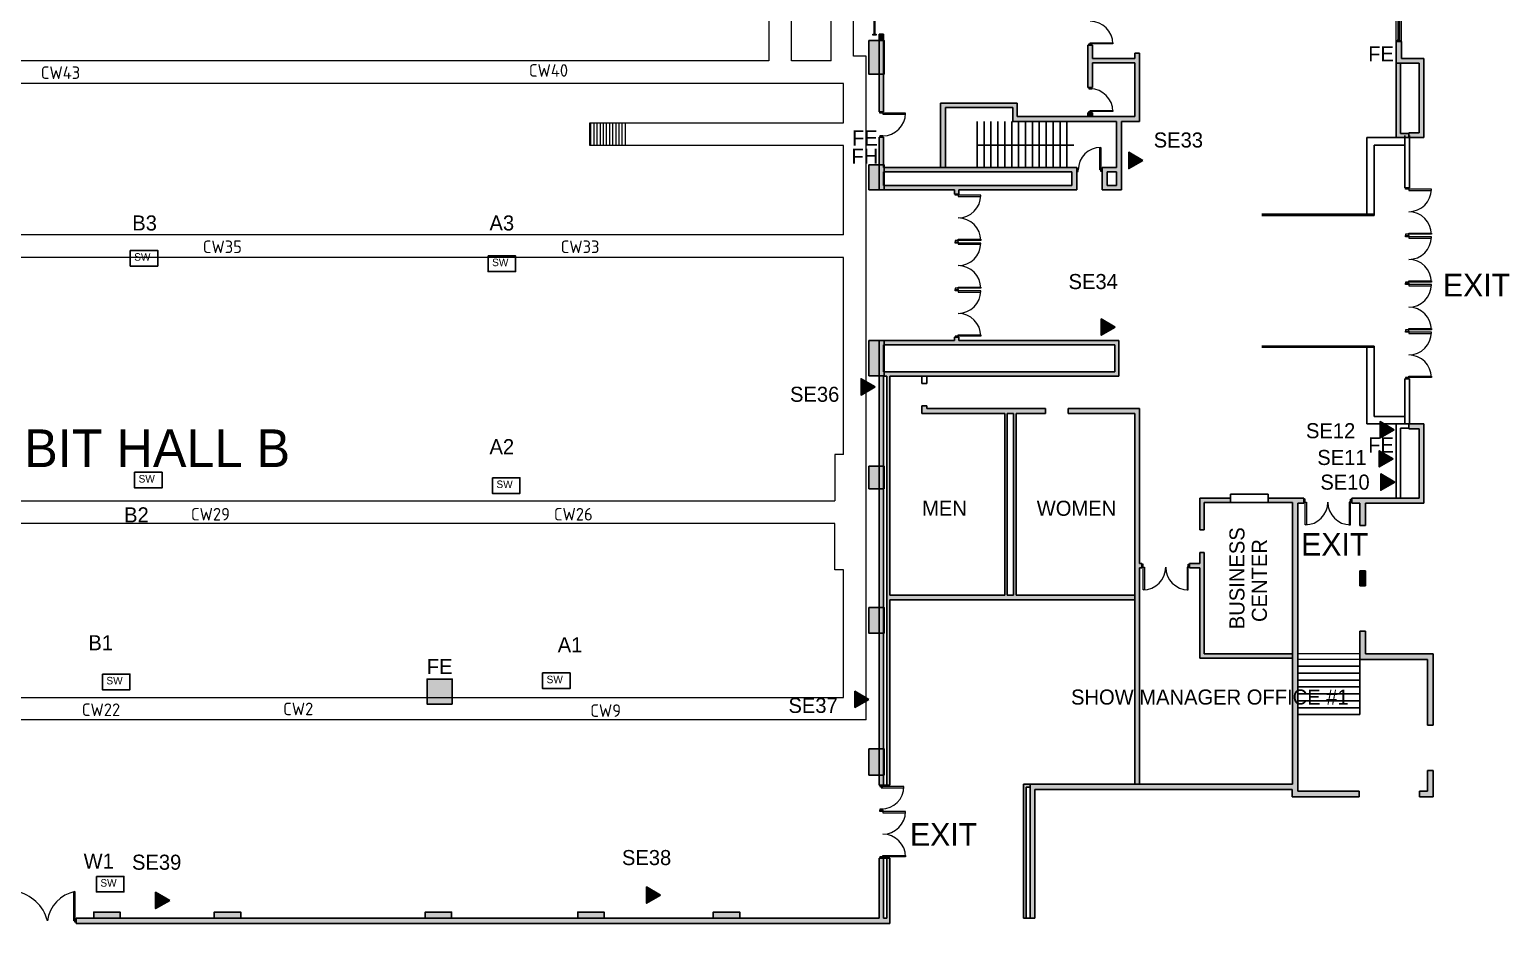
# Model space of a CAD drawing. Header units: inches. Extents: x 812 to 4509, y -5858 to -1947.
# Drawn here: x 2151 to 4509, y -5857 to -4434 of the extents above; entities that cross this region are included whole.
import ezdxf
from ezdxf.enums import TextEntityAlignment as Align

# ---------------------------------------------------------------- set-up
doc = ezdxf.new("R2010")
doc.units = ezdxf.units.IN
doc.header["$LTSCALE"] = 100
doc.header["$MEASUREMENT"] = 0
for name, color, linetype, lineweight in [('bldg_catwalk1', 1, 'CONTINUOUS', 5), ('bldg_doors', 7, 'CONTINUOUS', 18), ('bldg_fire', 1, 'CONTINUOUS', 18), ('bldg_glass', 7, 'CONTINUOUS', 18), ('bldg_text', 94, 'CONTINUOUS', 25), ('bldg_text1', 94, 'CONTINUOUS', 25), ('bldg_wallint', 7, 'CONTINUOUS', 25), ('bldg_wallintsol', 7, 'CONTINUOUS', 25), ('data_location', 110, 'CONTINUOUS', 25), ('Switch_Location', 40, 'CONTINUOUS', 25)]:
    doc.layers.add(name, color=color, linetype=linetype, lineweight=lineweight)
doc.layers.add('bldg_clmn', color=9, linetype='CONTINUOUS')
doc.layers.add('bldg_stairs', color=9, linetype='CONTINUOUS')
doc.styles.add('bldgtx24', font='bldgtx24')
doc.styles.add('bldgtx30', font='bldgtx30')
doc.styles.add('bldgtx36', font='bldgtx36')
doc.styles.add('bldgtx48', font='bldgtx48')
doc.styles.add('iso3098', font='iso3098')
doc.styles.add('showtx24', font='showtx24')

msp = doc.modelspace()

# ---------------------------------------------------------------- hatches: boundary and pattern name
at = {"layer": 'bldg_clmn'}
for points in [[(3488.5, -4451), (3512.5, -4451), (3512.5, -4505), (3488.5, -4505)], [(3488.5, -4649), (3512.5, -4649), (3512.5, -4689), (3488.5, -4689)], [(3488.5, -4929), (3512.5, -4929), (3512.5, -4985), (3488.5, -4985)], [(3488.5, -5129), (3512.5, -5129), (3512.5, -5165), (3488.5, -5165)], [(3488.5, -5354), (3512.5, -5354), (3512.5, -5395), (3488.5, -5395)], [(2824.5, -5508), (2824.5, -5468), (2784.5, -5468), (2784.5, -5508)], [(3488.5, -5579), (3512.5, -5579), (3512.5, -5621), (3488.5, -5621)], [(2253.5, -5849), (2295.5, -5849), (2295.5, -5839), (2253.5, -5839)], [(2445.5, -5849), (2487.5, -5849), (2487.5, -5839), (2445.5, -5839)], [(2781.5, -5849), (2823.5, -5849), (2823.5, -5839), (2781.5, -5839)], [(3024.5, -5849), (3066.5, -5849), (3066.5, -5839), (3024.5, -5839)], [(3240.5, -5849), (3282.5, -5849), (3282.5, -5839), (3240.5, -5839)]]:
    msp.add_hatch(color=256, dxfattribs=at).paths.add_polyline_path(points, flags=0)
at = {"layer": 'bldg_wallintsol'}
for points in [[(3511.7, -4441), (3504.5, -4441), (3504.5, -4451), (3511.7, -4451)], [(4372.6, -4479.7), (4336.6, -4479.7), (4336.6, -4452.8), (4328.5, -4452.8), (4328.5, -4487.2), (4365.1, -4487.2), (4365.1, -4598.2), (4348.6, -4598.2), (4348.6, -4605.7), (4372.6, -4605.7)], [(4348.6, -4599.1), (4335.1, -4599.1), (4335.1, -4487.2), (4328.5, -4487.2), (4328.5, -4605.7), (4348.6, -4605.7)], [(3511.7, -4505), (3504.5, -4505), (3504.5, -4557.7), (3504.5, -4565), (3511.7, -4565)], [(3844.6, -4566.2), (3837.4, -4566.2), (3837.4, -4572.2), (3844.6, -4572.2)], [(3511.7, -4605), (3504.5, -4605), (3504.5, -4649), (3511.7, -4649)], [(3819.8, -4653.7), (3512.5, -4653.7), (3512.5, -4660.4), (3811.8, -4660.4), (3811.8, -4682.4), (3631.7, -4682.4), (3512.5, -4682.4), (3512.5, -4689), (3624.5, -4689), (3624.5, -4695.8), (3631.7, -4695.8), (3631.7, -4689), (3819.8, -4689)], [(3919.5, -5037.4), (3805.7, -5037.4), (3805.7, -5045.4), (3912.2, -5045.4), (3912.2, -5635.6), (3919.5, -5635.6), (3919.5, -5291.2), (3923.2, -5291.2), (3923.2, -5283.9), (3919.5, -5283.9)], [(4279.5, -5187.9), (4372.6, -5187.9), (4372.6, -5061.9), (4348.6, -5061.9), (4348.6, -5069.4), (4365.1, -5069.4), (4365.1, -5179.8), (4279.5, -5179.8), (4257.5, -5179.8), (4257.5, -5187.9), (4270.5, -5187.9), (4270.5, -5223.7), (4279.5, -5223.7)], [(4181.5, -5179.8), (4124.3, -5179.8), (4124.3, -5187), (4163.3, -5187), (4163.3, -5635.6), (3745, -5635.6), (3745, -5640.2), (3745, -5849), (3752.5, -5849), (3752.5, -5643.7), (4162.5, -5643.7), (4162.5, -5655.7), (4269.5, -5655.7), (4269.5, -5646.7), (4171.5, -5646.7), (4171.5, -5635.6), (4171.5, -5187.9), (4181.5, -5187.9)], [(4064.3, -5179.8), (4015.5, -5179.8), (4015.5, -5230.5), (4022.7, -5230.5), (4022.7, -5187), (4064.3, -5187)], [(4022.7, -5283.9), (4022.7, -5266.5), (4015.5, -5266.5), (4015.5, -5283.9), (3999.2, -5283.9), (3999.2, -5291.2), (4015.5, -5291.2), (4015.5, -5435), (4163.3, -5435), (4163.3, -5427.7), (4022.7, -5427.7)], [(4279.5, -5295.7), (4270.5, -5295.7), (4270.5, -5319.7), (4279.5, -5319.7)], [(4387.5, -5427.7), (4279.5, -5427.7), (4279.5, -5391.7), (4270.5, -5391.7), (4270.5, -5427.7), (4270.5, -5436.7), (4279.5, -5436.7), (4378.5, -5436.7), (4378.5, -5541.5), (4387.5, -5541.5)], [(4387.5, -5613.5), (4378.5, -5613.5), (4378.5, -5646.7), (4365.5, -5646.7), (4365.5, -5655.7), (4387.5, -5655.7)], [(3745, -5635.6), (3734.5, -5635.6), (3734.5, -5849), (3739.1, -5849), (3739.1, -5640.2), (3745, -5640.2)], [(3521.7, -5753), (3517.1, -5753), (3517.1, -5849), (3511.7, -5849), (3511.7, -5753), (3504.5, -5753), (3504.5, -5849), (3369, -5849), (2225.5, -5849), (2225.5, -5857.1), (3369, -5857.1), (3521.7, -5857.1)], [(3521.7, -5753), (3517.1, -5753), (3517.1, -5849), (3511.7, -5849), (3511.7, -5753), (3504.5, -5753), (3504.5, -5849), (3369, -5849), (3369, -5857.1), (3521.7, -5857.1)]]:
    msp.add_hatch(color=256, dxfattribs=at).paths.add_polyline_path(points, flags=0)
h = msp.add_hatch(color=256, dxfattribs=at)
h.paths.add_polyline_path([(3891, -4580.2), (3919.5, -4580.2), (3919.5, -4479.7), (3919.5, -4471.2), (3912.2, -4471.2), (3912.2, -4479.7), (3844.6, -4479.7), (3844.6, -4458.6), (3837.4, -4458.6), (3837.4, -4526.2), (3844.6, -4526.2), (3844.6, -4487), (3912.2, -4487), (3912.2, -4572.2), (3724.6, -4572.2), (3724.6, -4551.1), (3602.6, -4551.1), (3602.6, -4653.7), (3610.6, -4653.7), (3610.6, -4557.7), (3717.4, -4557.7), (3717.4, -4580.2), (3883, -4580.2), (3883, -4653.7), (3859.8, -4653.7), (3859.8, -4661), (3859.8, -4689), (3891, -4689)], flags=0)
h.paths.add_polyline_path([(3883, -4660.4), (3883, -4682.4), (3867.8, -4682.4), (3867.8, -4660.4)], flags=0)
h = msp.add_hatch(color=256, dxfattribs=at)
h.paths.add_polyline_path([(3886.3, -4929), (3631.7, -4929), (3631.7, -4923.8), (3624.5, -4923.8), (3624.5, -4929), (3504.5, -4929), (3504.5, -4985.6), (3504.5, -5637), (3511.7, -5637), (3511.7, -4985.6), (3517.1, -4985.6), (3517.1, -5341.7), (3517.1, -5637), (3521.7, -5637), (3521.7, -5341.7), (3912.2, -5341.7), (3912.2, -5334.5), (3722.8, -5334.5), (3722.8, -5045.4), (3769.7, -5045.4), (3769.7, -5037.4), (3580.6, -5037.4), (3580.6, -5033.2), (3572.6, -5033.2), (3572.6, -5045.4), (3704.8, -5045.4), (3704.8, -5334.5), (3521.7, -5334.5), (3521.7, -4985.6), (3886.3, -4985.6)], flags=0)
h.paths.add_polyline_path([(3631.7, -4935.6), (3880.4, -4935.6), (3880.4, -4979), (3521.7, -4979), (3511.7, -4979), (3511.7, -4935.6)], flags=0)
h.paths.add_polyline_path([(3708.8, -5045.4), (3718.8, -5045.4), (3718.8, -5334.5), (3708.8, -5334.5)], flags=0)
at = {"layer": 'data_location'}
for points in [[(3924.6, -4642.2), (3902.2, -4629.2), (3902.2, -4655.1)], [(3880.8, -4907.6), (3858.4, -4894.7), (3858.4, -4920.6)], [(3498.4, -5003), (3476, -4990), (3476, -5015.9)], [(4325, -5071.2), (4302.6, -5058.2), (4302.6, -5084.1)], [(4323.7, -5117.3), (4301.3, -5104.4), (4301.3, -5130.3)], [(4326.2, -5154.4), (4303.8, -5141.5), (4303.8, -5167.4)], [(3466.1, -5487.4), (3466.1, -5513.3), (3488.5, -5500.4)], [(3156.5, -5812), (3134.1, -5799.1), (3134.1, -5825)], [(2374.4, -5820.5), (2352, -5807.6), (2352, -5833.5)]]:
    msp.add_hatch(color=256, dxfattribs=at).paths.add_polyline_path(points, flags=0)

# ---------------------------------------------------------------- linework, layer by layer
at = {"layer": 'bldg_catwalk1', "linetype": 'CONTINUOUS', "lineweight": 5}
for p, q in [((3428, -4483.7), (3428, -4227)), ((3464, -4476.2), (3464, -4233.7)), ((3329, -4382), (3329, -4483.7)), ((3365, -4483.7), (3365, -4382)), ((3484, -4476.2), (3464, -4476.2)), ((3484, -5533.2), (3484, -4476.2)), ((3329, -4483.7), (1044.8, -4483.7)), ((3428, -4483.7), (3365, -4483.7)), ((3448, -4519.7), (1044.8, -4519.7)), ((3448, -4582.2), (3448, -4519.7)), ((3044, -4618.2), (3044, -4582.2)), ((3044, -4582.2), (3100.5, -4582.2)), ((3045.5, -4618.2), (3045.5, -4582.2)), ((3050.5, -4618.2), (3050.5, -4582.2)), ((3055.5, -4618.2), (3055.5, -4582.2)), ((3060.5, -4618.2), (3060.5, -4582.2)), ((3065.5, -4618.2), (3065.5, -4582.2)), ((3070.5, -4618.2), (3070.5, -4582.2)), ((3075.5, -4618.2), (3075.5, -4582.2)), ((3080.5, -4618.2), (3080.5, -4582.2)), ((3085.5, -4618.2), (3085.5, -4582.2)), ((3090.5, -4618.2), (3090.5, -4582.2)), ((3095.5, -4618.2), (3095.5, -4582.2)), ((3100.5, -4618.2), (3100.5, -4582.2)), ((3100.5, -4582.2), (3448, -4582.2)), ((3100.5, -4618.2), (3044, -4618.2)), ((3448, -4618.2), (3100.5, -4618.2)), ((3448, -4760.7), (3448, -4618.2)), ((3448, -4760.7), (1044.8, -4760.7)), ((3448, -4796.7), (1044.8, -4796.7)), ((3448, -5110.7), (3448, -4796.7)), ((3448, -5110.7), (3434, -5110.7)), ((3434, -5110.7), (3434, -5184.5)), ((1044.8, -5184.5), (3434, -5184.5)), ((3434, -5220.5), (1044.8, -5220.5)), ((3434, -5294.2), (3434, -5220.5)), ((3448, -5294.2), (3434, -5294.2)), ((3448, -5497.2), (3448, -5294.2)), ((1044.8, -5497.2), (3448, -5497.2)), ((3484, -5533.2), (1044.8, -5533.2))]:
    msp.add_line(p, q, dxfattribs=at)
at = {"layer": 'bldg_clmn'}
for points in [[(3488.5, -4451), (3512.5, -4451), (3512.5, -4505), (3488.5, -4505)], [(3488.5, -4649), (3512.5, -4649), (3512.5, -4689), (3488.5, -4689)], [(3488.5, -4929), (3512.5, -4929), (3512.5, -4985), (3488.5, -4985)], [(3488.5, -5129), (3512.5, -5129), (3512.5, -5165), (3488.5, -5165)], [(3488.5, -5354), (3512.5, -5354), (3512.5, -5395), (3488.5, -5395)], [(2824.5, -5508), (2824.5, -5468), (2784.5, -5468), (2784.5, -5508)], [(3488.5, -5579), (3512.5, -5579), (3512.5, -5621), (3488.5, -5621)], [(2253.5, -5849), (2295.5, -5849), (2295.5, -5839), (2253.5, -5839)], [(2445.5, -5849), (2487.5, -5849), (2487.5, -5839), (2445.5, -5839)], [(2781.5, -5849), (2823.5, -5849), (2823.5, -5839), (2781.5, -5839)], [(3024.5, -5849), (3066.5, -5849), (3066.5, -5839), (3024.5, -5839)], [(3240.5, -5849), (3282.5, -5849), (3282.5, -5839), (3240.5, -5839)]]:
    msp.add_lwpolyline(points, close=True, dxfattribs=at)
at = {"layer": 'bldg_doors'}
for p, q in [((3496.2, -4299.7), (3496.2, -4441)), ((3498.2, -4441), (3498.2, -4299.7)), ((3494.7, -4443), (3494.7, -4441)), ((3494.7, -4441), (3499.7, -4441)), ((3499.7, -4443), (3494.7, -4443)), ((3496.2, -4441), (3498.2, -4441)), ((3499.7, -4441), (3499.7, -4443)), ((3841, -4456.6), (3841, -4454.8)), ((3841, -4454.8), (3877, -4454.8)), ((3877, -4454.8), (3877, -4456.6)), ((3838.5, -4458.6), (3838.5, -4456.6)), ((3838.5, -4456.6), (3843.5, -4456.6)), ((3843.5, -4458.6), (3838.5, -4458.6)), ((3877, -4456.6), (3841, -4456.6)), ((3843.5, -4456.6), (3843.5, -4458.6)), ((3843.5, -4526.2), (3838.5, -4526.2)), ((3838.5, -4526.2), (3838.5, -4528.2)), ((3843.5, -4528.2), (3843.5, -4526.2)), ((3838.5, -4528.2), (3843.5, -4528.2)), ((3505.6, -4567), (3505.6, -4565)), ((3505.6, -4565), (3510.6, -4565)), ((3510.6, -4567), (3505.6, -4567)), ((3510.6, -4565), (3510.6, -4567)), ((3510.6, -4567), (3510.6, -4568.7)), ((3546.6, -4567), (3510.6, -4567)), ((3510.6, -4568.7), (3546.6, -4568.7)), ((3546.6, -4568.7), (3546.6, -4567)), ((3838.5, -4566.2), (3838.5, -4564.2)), ((3838.5, -4564.2), (3843.5, -4564.2)), ((3843.5, -4566.2), (3838.5, -4566.2)), ((3841, -4564.2), (3841, -4562.5)), ((3841, -4562.5), (3877, -4562.5)), ((3877, -4564.2), (3841, -4564.2)), ((3843.5, -4564.2), (3843.5, -4566.2)), ((3877, -4562.5), (3877, -4564.2)), ((3505.6, -4603), (3505.6, -4605)), ((3510.6, -4603), (3505.6, -4603)), ((3505.6, -4605), (3510.6, -4605)), ((3510.6, -4605), (3510.6, -4603)), ((3856.1, -4657.4), (3856.1, -4621.4)), ((3856.1, -4621.4), (3857.8, -4621.4)), ((3857.8, -4621.4), (3857.8, -4657.4)), ((3821.8, -4654.9), (3819.8, -4654.9)), ((3819.8, -4654.9), (3819.8, -4659.9)), ((3819.8, -4659.9), (3821.8, -4659.9)), ((3821.8, -4659.9), (3821.8, -4654.9)), ((3857.8, -4657.4), (3856.1, -4657.4)), ((3857.8, -4654.9), (3859.8, -4654.9)), ((3857.8, -4659.9), (3857.8, -4654.9)), ((3859.8, -4659.9), (3857.8, -4659.9)), ((3859.8, -4654.9), (3859.8, -4659.9)), ((4343.4, -4687.9), (4343.4, -4685.9)), ((4343.4, -4685.9), (4348.4, -4685.9)), ((4348.4, -4687.9), (4343.4, -4687.9)), ((4348.4, -4685.9), (4348.4, -4687.9)), ((4348.4, -4687.9), (4348.4, -4689.9)), ((4384.4, -4687.9), (4348.4, -4687.9)), ((4348.4, -4689.9), (4384.4, -4689.9)), ((4384.4, -4689.9), (4384.4, -4687.9)), ((3625.6, -4697.8), (3625.6, -4695.8)), ((3625.6, -4695.8), (3630.6, -4695.8)), ((3630.6, -4697.8), (3625.6, -4697.8)), ((3630.6, -4695.8), (3630.6, -4697.8)), ((3630.6, -4697.8), (3630.6, -4699.8)), ((3666.6, -4697.8), (3630.6, -4697.8)), ((3630.6, -4699.8), (3666.6, -4699.8)), ((3666.6, -4699.8), (3666.6, -4697.8)), ((4343.4, -4759.9), (4343.4, -4761.9)), ((4348.4, -4759.9), (4343.4, -4759.9)), ((4343.4, -4763.9), (4343.4, -4761.9)), ((4343.4, -4761.9), (4348.4, -4761.9)), ((4343.4, -4761.9), (4348.4, -4761.9)), ((4348.4, -4759.9), (4348.4, -4757.9)), ((4348.4, -4757.9), (4384.4, -4757.9)), ((4384.4, -4759.9), (4348.4, -4759.9)), ((4348.4, -4761.9), (4348.4, -4759.9)), ((4348.4, -4761.9), (4348.4, -4763.9)), ((4384.4, -4757.9), (4384.4, -4759.9)), ((3625.6, -4769.8), (3625.6, -4771.8)), ((3630.6, -4769.8), (3625.6, -4769.8)), ((3625.6, -4773.8), (3625.6, -4771.8)), ((3625.6, -4771.8), (3630.6, -4771.8)), ((3625.6, -4771.8), (3630.6, -4771.8)), ((3630.6, -4773.8), (3625.6, -4773.8)), ((3630.6, -4769.8), (3630.6, -4767.8)), ((3630.6, -4767.8), (3666.6, -4767.8)), ((3630.6, -4771.8), (3630.6, -4769.8)), ((3666.6, -4769.8), (3630.6, -4769.8)), ((3630.6, -4771.8), (3630.6, -4773.8)), ((3630.6, -4773.8), (3630.6, -4775.8)), ((3666.6, -4773.8), (3630.6, -4773.8)), ((3630.6, -4775.8), (3666.6, -4775.8)), ((3666.6, -4767.8), (3666.6, -4769.8)), ((3666.6, -4775.8), (3666.6, -4773.8)), ((4348.4, -4763.9), (4343.4, -4763.9)), ((4348.4, -4763.9), (4348.4, -4765.9)), ((4384.4, -4763.9), (4348.4, -4763.9)), ((4348.4, -4765.9), (4384.4, -4765.9)), ((4384.4, -4765.9), (4384.4, -4763.9)), ((3625.6, -4845.8), (3625.6, -4847.8)), ((3630.6, -4845.8), (3625.6, -4845.8)), ((3625.6, -4847.8), (3630.6, -4847.8)), ((3625.6, -4849.8), (3625.6, -4847.8)), ((3625.6, -4847.8), (3630.6, -4847.8)), ((3630.6, -4849.8), (3625.6, -4849.8)), ((3630.6, -4845.8), (3630.6, -4843.8)), ((3630.6, -4843.8), (3666.6, -4843.8)), ((3630.6, -4847.8), (3630.6, -4845.8)), ((3666.6, -4845.8), (3630.6, -4845.8)), ((3630.6, -4847.8), (3630.6, -4849.8)), ((3630.6, -4849.8), (3630.6, -4851.8)), ((3666.6, -4849.8), (3630.6, -4849.8)), ((3630.6, -4851.8), (3666.6, -4851.8)), ((3666.6, -4843.8), (3666.6, -4845.8)), ((3666.6, -4851.8), (3666.6, -4849.8)), ((4343.4, -4835.9), (4343.4, -4837.9)), ((4348.4, -4835.9), (4343.4, -4835.9)), ((4343.4, -4837.9), (4348.4, -4837.9)), ((4343.4, -4839.9), (4343.4, -4837.9)), ((4343.4, -4837.9), (4348.4, -4837.9)), ((4348.4, -4839.9), (4343.4, -4839.9)), ((4348.4, -4835.9), (4348.4, -4833.9)), ((4348.4, -4833.9), (4384.4, -4833.9)), ((4384.4, -4835.9), (4348.4, -4835.9)), ((4348.4, -4837.9), (4348.4, -4835.9)), ((4348.4, -4837.9), (4348.4, -4839.9)), ((4348.4, -4839.9), (4348.4, -4841.9)), ((4384.4, -4839.9), (4348.4, -4839.9)), ((4348.4, -4841.9), (4384.4, -4841.9)), ((4384.4, -4833.9), (4384.4, -4835.9)), ((4384.4, -4841.9), (4384.4, -4839.9)), ((3625.6, -4921.8), (3625.6, -4923.8)), ((3630.6, -4921.8), (3625.6, -4921.8)), ((3625.6, -4923.8), (3630.6, -4923.8)), ((3630.6, -4921.8), (3630.6, -4919.8)), ((3630.6, -4919.8), (3666.6, -4919.8)), ((3630.6, -4923.8), (3630.6, -4921.8)), ((3666.6, -4921.8), (3630.6, -4921.8)), ((3666.6, -4919.8), (3666.6, -4921.8)), ((4343.4, -4911.9), (4343.4, -4913.9)), ((4348.4, -4911.9), (4343.4, -4911.9)), ((4343.4, -4913.9), (4348.4, -4913.9)), ((4343.4, -4913.9), (4348.4, -4913.9)), ((4343.4, -4915.9), (4343.4, -4913.9)), ((4343.4, -4913.9), (4348.4, -4913.9)), ((4348.4, -4915.9), (4343.4, -4915.9)), ((4348.4, -4911.9), (4348.4, -4909.9)), ((4348.4, -4909.9), (4384.4, -4909.9)), ((4348.4, -4913.9), (4348.4, -4911.9)), ((4384.4, -4911.9), (4348.4, -4911.9)), ((4348.4, -4913.9), (4348.4, -4915.9)), ((4348.4, -4915.9), (4348.4, -4917.9)), ((4384.4, -4915.9), (4348.4, -4915.9)), ((4348.4, -4917.9), (4384.4, -4917.9)), ((4384.4, -4909.9), (4384.4, -4911.9)), ((4384.4, -4917.9), (4384.4, -4915.9)), ((4343.4, -4987.9), (4343.4, -4989.9)), ((4348.4, -4987.9), (4343.4, -4987.9)), ((4343.4, -4989.9), (4348.4, -4989.9)), ((4348.4, -4987.9), (4348.4, -4985.9)), ((4348.4, -4985.9), (4384.4, -4985.9)), ((4348.4, -4989.9), (4348.4, -4987.9)), ((4384.4, -4987.9), (4348.4, -4987.9)), ((4384.4, -4985.9), (4384.4, -4987.9)), ((4183.5, -5181.4), (4181.5, -5181.4)), ((4181.5, -5181.4), (4181.5, -5186.4)), ((4181.5, -5186.4), (4183.5, -5186.4)), ((4183.5, -5186.4), (4183.5, -5181.4)), ((4183.5, -5186.4), (4185.5, -5186.4)), ((4183.5, -5222.4), (4183.5, -5186.4)), ((4185.5, -5186.4), (4185.5, -5222.4)), ((4255.5, -5186.4), (4253.5, -5186.4)), ((4253.5, -5186.4), (4253.5, -5222.4)), ((4255.5, -5181.4), (4257.5, -5181.4)), ((4255.5, -5186.4), (4255.5, -5181.4)), ((4257.5, -5186.4), (4255.5, -5186.4)), ((4255.5, -5222.4), (4255.5, -5186.4)), ((4257.5, -5181.4), (4257.5, -5186.4)), ((4185.5, -5222.4), (4183.5, -5222.4)), ((4253.5, -5222.4), (4255.5, -5222.4)), ((3925.2, -5285), (3923.2, -5285)), ((3923.2, -5285), (3923.2, -5290)), ((3923.2, -5290), (3925.2, -5290)), ((3925.2, -5290), (3925.2, -5285)), ((3925.2, -5290), (3927.2, -5290)), ((3925.2, -5326), (3925.2, -5290)), ((3927.2, -5290), (3927.2, -5326)), ((3997.2, -5290), (3995.2, -5290)), ((3995.2, -5290), (3995.2, -5326)), ((3997.2, -5285), (3999.2, -5285)), ((3997.2, -5290), (3997.2, -5285)), ((3999.2, -5290), (3997.2, -5290)), ((3997.2, -5326), (3997.2, -5290)), ((3999.2, -5285), (3999.2, -5290)), ((3927.2, -5326), (3925.2, -5326)), ((3995.2, -5326), (3997.2, -5326)), ((3505.6, -5637), (3505.6, -5639)), ((3510.6, -5637), (3505.6, -5637)), ((3505.6, -5639), (3510.6, -5639)), ((3505.6, -5639), (3510.6, -5639)), ((3508.1, -5639), (3508.1, -5641)), ((3544.1, -5639), (3508.1, -5639)), ((3508.1, -5641), (3544.1, -5641)), ((3510.6, -5639), (3510.6, -5637)), ((3544.1, -5641), (3544.1, -5639)), ((3505.6, -5675), (3505.6, -5677)), ((3510.6, -5675), (3505.6, -5675)), ((3505.6, -5677), (3510.6, -5677)), ((3505.6, -5679), (3505.6, -5677)), ((3505.6, -5677), (3510.6, -5677)), ((3510.6, -5679), (3505.6, -5679)), ((3510.6, -5677), (3510.6, -5675)), ((3510.6, -5677), (3510.6, -5679)), ((3510.6, -5679), (3510.6, -5681)), ((3546.6, -5679), (3510.6, -5679)), ((3510.6, -5681), (3546.6, -5681)), ((3546.6, -5681), (3546.6, -5679)), ((3505.6, -5751), (3505.6, -5753)), ((3510.6, -5751), (3505.6, -5751)), ((3510.6, -5751), (3510.6, -5749)), ((3510.6, -5749), (3546.6, -5749)), ((3510.6, -5753), (3510.6, -5751)), ((3546.6, -5751), (3510.6, -5751)), ((3546.6, -5749), (3546.6, -5751)), ((3505.6, -5753), (3510.6, -5753)), ((2221.6, -5853), (2221.6, -5806.4)), ((2221.6, -5806.4), (2223.5, -5806.4)), ((2223.5, -5806.4), (2223.5, -5853)), ((2223.5, -5853), (2221.6, -5853)), ((2223.5, -5850.6), (2225.5, -5850.6)), ((2223.5, -5855.4), (2223.5, -5850.6)), ((2225.5, -5855.4), (2223.5, -5855.4)), ((2225.5, -5850.6), (2225.5, -5855.4))]:
    msp.add_line(p, q, dxfattribs=at)
for centre, radius, start, end in [((3841, -4456.6), 36, 0, 90), ((3841, -4564.2), 36, 0, 90), ((3510.6, -4567), 36, 270, 0), ((3857.8, -4657.4), 36, 90, 180), ((4348.4, -4687.9), 36, 270, 0), ((3630.6, -4697.8), 36, 270, 0), ((3630.6, -4769.8), 36, 0, 90), ((4348.4, -4759.9), 36, 0, 90), ((3630.6, -4773.8), 36, 270, 0), ((4348.4, -4763.9), 36, 270, 0), ((4348.4, -4835.9), 36, 0, 90), ((3630.6, -4845.8), 36, 0, 90), ((3630.6, -4849.8), 36, 270, 0), ((4348.4, -4839.9), 36, 270, 0), ((4348.4, -4911.9), 36, 0, 90), ((3630.6, -4921.8), 36, 0, 90), ((4348.4, -4915.9), 36, 270, 0), ((4348.4, -4987.9), 36, 0, 90), ((4183.5, -5186.4), 36, -90, 0), ((4255.5, -5186.4), 36, 180, 270), ((3925.2, -5290), 36, -90, 0), ((3997.2, -5290), 36, 180, 270), ((3508.1, -5639), 36, -90, 0), ((3510.6, -5679), 36, 270, 0), ((3510.6, -5751), 36, 0, 90), ((2118.6, -5868.4), 62.9, 14.1889, 80.0984), ((2234.7, -5860.9), 55.7, 101.5575, 171.7611)]:
    msp.add_arc(centre, radius, start, end, dxfattribs=at)
at = {"layer": 'bldg_glass'}
for p, q in [((4328.5, -4452.8), (4328.5, -4380.8)), ((4331.6, -4450.8), (4331.6, -4382.8)), ((4332.6, -4448.8), (4332.6, -4384.7)), ((4333.6, -4382.8), (4333.6, -4450.8)), ((4336.6, -4452.8), (4336.6, -4380.8)), ((4330.2, -4450.8), (4330.2, -4452.8)), ((4334.9, -4450.8), (4330.2, -4450.8)), ((4330.2, -4452.8), (4334.9, -4452.8)), ((4333.6, -4448.8), (4331.6, -4448.8)), ((4333.6, -4450.8), (4331.6, -4450.8)), ((4334.9, -4452.8), (4334.9, -4450.8)), ((4270.5, -5427.7), (4171.5, -5427.7)), ((4270.5, -5436.7), (4171.5, -5436.7))]:
    msp.add_line(p, q, dxfattribs=at)
at = {"layer": 'bldg_stairs'}
for p, q in [((3660.8, -4580.2), (3660.8, -4653.7)), ((3671.8, -4580.2), (3671.8, -4653.7)), ((3682.8, -4580.2), (3682.8, -4653.7)), ((3693.8, -4580.2), (3693.8, -4653.7)), ((3704.8, -4580.2), (3704.8, -4653.7)), ((3715.8, -4580.2), (3715.8, -4653.7)), ((3726.8, -4580.2), (3726.8, -4653.7)), ((3737.8, -4580.2), (3737.8, -4653.7)), ((3748.8, -4580.2), (3748.8, -4653.7)), ((3759.8, -4580.2), (3759.8, -4653.7)), ((3770.8, -4580.2), (3770.8, -4653.7)), ((3781.8, -4580.2), (3781.8, -4653.7)), ((3792.8, -4580.2), (3792.8, -4653.7)), ((3803.8, -4580.2), (3803.8, -4653.7)), ((3660.8, -4617.7), (3814.8, -4617.7)), ((4270.5, -5436.7), (4270.5, -5524.7)), ((4270.5, -5447.7), (4171.5, -5447.7)), ((4270.5, -5458.7), (4171.5, -5458.7)), ((4270.5, -5469.7), (4171.5, -5469.7)), ((4270.5, -5480.7), (4171.5, -5480.7)), ((4270.5, -5491.7), (4171.5, -5491.7)), ((4270.5, -5502.7), (4171.5, -5502.7)), ((4270.5, -5513.7), (4171.5, -5513.7)), ((4270.5, -5524.7), (4171.5, -5524.7))]:
    msp.add_line(p, q, dxfattribs=at)
at = {"layer": 'bldg_wallint'}
for p, q in [((3504.5, -4441), (3504.5, -4557.7)), ((3511.7, -4441), (3504.5, -4441)), ((3511.7, -4565), (3511.7, -4441)), ((4328.5, -4452.8), (4328.5, -4487.2)), ((4336.6, -4452.8), (4328.5, -4452.8)), ((4336.6, -4479.7), (4336.6, -4452.8)), ((3844.6, -4458.6), (3837.4, -4458.6)), ((3837.4, -4458.6), (3837.4, -4526.2)), ((3844.6, -4458.6), (3844.6, -4479.7)), ((3912.2, -4471.2), (3912.2, -4479.7)), ((3919.5, -4471.2), (3912.2, -4471.2)), ((3919.5, -4479.7), (3919.5, -4471.2)), ((3912.2, -4479.7), (3844.6, -4479.7)), ((3844.6, -4487), (3912.2, -4487)), ((3844.6, -4526.2), (3844.6, -4487)), ((3912.2, -4487), (3912.2, -4572.2)), ((3919.5, -4580.2), (3919.5, -4479.7)), ((4328.5, -4487.2), (4328.5, -4605.7)), ((4335.1, -4487.2), (4328.5, -4487.2)), ((4328.5, -4487.2), (4365.1, -4487.2)), ((4335.1, -4599.1), (4335.1, -4487.2)), ((4372.6, -4479.7), (4336.6, -4479.7)), ((4365.1, -4487.2), (4365.1, -4598.2)), ((4372.6, -4479.7), (4372.6, -4605.7)), ((4372.6, -4605.7), (4372.6, -4479.7)), ((3837.4, -4526.2), (3844.6, -4526.2)), ((3504.5, -4557.7), (3504.5, -4565)), ((3504.5, -4565), (3511.7, -4565)), ((3724.6, -4551.1), (3602.6, -4551.1)), ((3602.6, -4551.1), (3602.6, -4653.7)), ((3610.6, -4557.7), (3717.4, -4557.7)), ((3610.6, -4557.7), (3610.6, -4653.7)), ((3717.4, -4557.7), (3717.4, -4580.2)), ((3724.6, -4572.2), (3724.6, -4551.1)), ((3912.2, -4572.2), (3724.6, -4572.2)), ((3844.6, -4566.2), (3837.4, -4566.2)), ((3837.4, -4566.2), (3837.4, -4572.2)), ((3844.6, -4566.2), (3844.6, -4572.2)), ((3883, -4580.2), (3717.4, -4580.2)), ((3883, -4580.2), (3883, -4653.7)), ((3919.5, -4580.2), (3891, -4580.2)), ((3891, -4580.2), (3891, -4689)), ((3504.5, -4605), (3504.5, -4653.7)), ((3511.7, -4605), (3504.5, -4605)), ((3511.7, -4653.7), (3511.7, -4605)), ((4328.5, -4605.7), (4281.5, -4605.7)), ((4281.5, -4605.7), (4281.5, -4729.8)), ((4293.5, -4617.7), (4293.5, -4729.8)), ((4342.3, -4617.7), (4293.5, -4617.7)), ((4328.5, -4605.7), (4348.6, -4605.7)), ((4348.6, -4599.1), (4335.1, -4599.1)), ((4342.3, -4602.7), (4342.3, -4685.9)), ((4348.6, -4598.2), (4348.6, -4605.7)), ((4365.1, -4598.2), (4348.6, -4598.2)), ((4348.6, -4605.7), (4348.6, -4599.1)), ((4348.6, -4605.7), (4372.6, -4605.7)), ((4349.5, -4685.9), (4349.5, -4602.7)), ((3504.5, -4653.7), (3504.5, -4689)), ((3819.8, -4653.7), (3511.7, -4653.7)), ((3511.7, -4660.4), (3811.8, -4660.4)), ((3511.7, -4682.4), (3511.7, -4660.4)), ((3811.8, -4660.4), (3811.8, -4682.4)), ((3819.8, -4653.7), (3819.8, -4689)), ((3819.8, -4661), (3819.8, -4653.7)), ((3883, -4653.7), (3859.8, -4653.7)), ((3859.8, -4653.7), (3859.8, -4689)), ((3859.8, -4653.7), (3859.8, -4661)), ((3867.8, -4660.4), (3883, -4660.4)), ((3867.8, -4660.4), (3867.8, -4682.4)), ((3883, -4660.4), (3883, -4682.4)), ((3504.5, -4689), (3624.5, -4689)), ((3631.7, -4682.4), (3511.7, -4682.4)), ((3624.5, -4689), (3624.5, -4695.8)), ((3811.8, -4682.4), (3631.7, -4682.4)), ((3631.7, -4689), (3819.8, -4689)), ((3631.7, -4695.8), (3631.7, -4689)), ((3859.8, -4689), (3891, -4689)), ((3883, -4682.4), (3867.8, -4682.4)), ((4342.3, -4685.9), (4349.5, -4685.9)), ((3624.5, -4695.8), (3631.7, -4695.8)), ((4293.5, -4727.8), (4114.5, -4727.8)), ((4293.5, -4729.8), (4114.5, -4729.8)), ((3624.5, -4923.8), (3624.5, -4929)), ((3631.7, -4923.8), (3624.5, -4923.8)), ((3631.7, -4929), (3631.7, -4923.8)), ((3624.5, -4929), (3504.5, -4929)), ((3504.5, -4929), (3504.5, -4985.6)), ((3511.7, -4935.6), (3631.7, -4935.6)), ((3511.7, -4979), (3511.7, -4935.6)), ((3886.3, -4929), (3631.7, -4929)), ((3631.7, -4935.6), (3880.4, -4935.6)), ((3880.4, -4935.6), (3880.4, -4979)), ((3886.3, -4929), (3886.3, -4985.6)), ((4293.5, -4937.8), (4114.5, -4937.8)), ((4293.5, -4939.8), (4114.5, -4939.8)), ((4281.5, -4937.8), (4281.5, -5061.9)), ((4293.5, -4937.8), (4293.5, -5049.9)), ((3504.5, -4985.6), (3504.5, -5637)), ((3521.7, -4979), (3511.7, -4979)), ((3511.7, -4985.6), (3517.1, -4985.6)), ((3511.7, -5637), (3511.7, -4985.6)), ((3517.1, -4985.6), (3517.1, -5341.7)), ((3880.4, -4979), (3521.7, -4979)), ((3521.7, -4985.6), (3886.3, -4985.6)), ((3521.7, -5334.5), (3521.7, -4985.6)), ((3572.6, -4997.2), (3572.6, -4985.6)), ((3572.6, -4997.2), (3580.6, -4997.2)), ((3580.6, -4997.2), (3580.6, -4985.6)), ((4349.5, -4989.9), (4342.3, -4989.9)), ((4342.3, -4989.9), (4342.3, -5061.9)), ((4349.5, -4989.9), (4349.5, -5061.9)), ((3572.6, -5045.4), (3572.6, -5033.2)), ((3572.6, -5033.2), (3580.6, -5033.2)), ((3580.6, -5037.4), (3580.6, -5033.2)), ((3580.6, -5037.4), (3769.7, -5037.4)), ((3769.7, -5045.4), (3769.7, -5037.4)), ((3805.7, -5045.4), (3805.7, -5037.4)), ((3805.7, -5037.4), (3919.5, -5037.4)), ((3919.5, -5283.9), (3919.5, -5037.4)), ((3572.6, -5045.4), (3704.8, -5045.4)), ((3704.8, -5045.4), (3704.8, -5334.5)), ((3708.8, -5334.5), (3708.8, -5045.4)), ((3708.8, -5045.4), (3718.8, -5045.4)), ((3718.8, -5045.4), (3718.8, -5334.5)), ((3722.8, -5334.5), (3722.8, -5045.4)), ((3722.8, -5045.4), (3769.7, -5045.4)), ((3805.7, -5045.4), (3912.2, -5045.4)), ((3912.2, -5045.4), (3912.2, -5635.6)), ((4281.5, -5061.9), (4342.3, -5061.9)), ((4293.5, -5049.9), (4342.3, -5049.9)), ((4348.6, -5061.9), (4328.5, -5061.9)), ((4328.5, -5061.9), (4328.5, -5179.8)), ((4335.1, -5068.5), (4348.6, -5068.5)), ((4335.1, -5179.8), (4335.1, -5068.5)), ((4348.6, -5068.5), (4348.6, -5061.9)), ((4372.6, -5061.9), (4348.6, -5061.9)), ((4348.6, -5061.9), (4348.6, -5069.4)), ((4372.6, -5187.9), (4372.6, -5061.9)), ((4348.6, -5069.4), (4365.1, -5069.4)), ((4365.1, -5069.4), (4365.1, -5179.8)), ((4015.5, -5179.8), (4015.5, -5230.5)), ((4064.3, -5179.8), (4015.5, -5179.8)), ((4064.3, -5179.8), (4064.3, -5173.8)), ((4064.3, -5173.8), (4124.3, -5173.8)), ((4064.3, -5187), (4064.3, -5179.8)), ((4124.3, -5179.8), (4124.3, -5173.8)), ((4163.3, -5179.8), (4124.3, -5179.8)), ((4124.3, -5179.8), (4124.3, -5187)), ((4181.5, -5179.8), (4124.3, -5179.8)), ((4181.5, -5187.9), (4181.5, -5179.8)), ((4257.5, -5179.8), (4257.5, -5187.9)), ((4279.5, -5179.8), (4257.5, -5179.8)), ((4365.1, -5179.8), (4279.5, -5179.8)), ((4328.5, -5179.8), (4335.1, -5179.8)), ((4022.7, -5187), (4064.3, -5187)), ((4022.7, -5230.5), (4022.7, -5187)), ((4124.3, -5187), (4064.3, -5187)), ((4124.3, -5187), (4163.3, -5187)), ((4163.3, -5187), (4163.3, -5635.6)), ((4171.5, -5635.6), (4171.5, -5187.9)), ((4171.5, -5187.9), (4181.5, -5187.9)), ((4257.5, -5187.9), (4270.5, -5187.9)), ((4270.5, -5187.9), (4270.5, -5223.7)), ((4279.5, -5187.9), (4372.6, -5187.9)), ((4279.5, -5223.7), (4279.5, -5187.9)), ((4022.7, -5230.5), (4015.5, -5230.5)), ((4270.5, -5223.7), (4279.5, -5223.7)), ((4022.7, -5266.5), (4015.5, -5266.5)), ((4015.5, -5266.5), (4015.5, -5283.9)), ((4022.7, -5283.9), (4022.7, -5266.5)), ((3923.2, -5283.9), (3919.5, -5283.9)), ((3919.5, -5635.6), (3919.5, -5291.2)), ((3919.5, -5291.2), (3923.2, -5291.2)), ((3923.2, -5291.2), (3923.2, -5283.9)), ((4015.5, -5283.9), (3999.2, -5283.9)), ((3999.2, -5283.9), (3999.2, -5291.2)), ((3999.2, -5291.2), (4015.5, -5291.2)), ((4015.5, -5291.2), (4015.5, -5435)), ((4022.7, -5427.7), (4022.7, -5283.9)), ((4270.5, -5295.7), (4270.5, -5319.7)), ((4279.5, -5295.7), (4270.5, -5295.7)), ((4279.5, -5319.7), (4279.5, -5295.7)), ((4270.5, -5319.7), (4279.5, -5319.7)), ((3517.1, -5341.7), (3517.1, -5637)), ((3704.8, -5334.5), (3521.7, -5334.5)), ((3521.7, -5341.7), (3912.2, -5341.7)), ((3521.7, -5637), (3521.7, -5341.7)), ((3718.8, -5334.5), (3708.8, -5334.5)), ((3912.2, -5334.5), (3722.8, -5334.5)), ((4270.5, -5391.7), (4270.5, -5427.7)), ((4279.5, -5391.7), (4270.5, -5391.7)), ((4279.5, -5427.7), (4279.5, -5391.7)), ((4015.5, -5435), (4163.3, -5435)), ((4163.3, -5427.7), (4022.7, -5427.7)), ((4163.3, -5435), (4163.3, -5427.7)), ((4270.5, -5427.7), (4270.5, -5436.7)), ((4270.5, -5436.7), (4279.5, -5436.7)), ((4387.5, -5427.7), (4279.5, -5427.7)), ((4279.5, -5436.7), (4378.5, -5436.7)), ((4378.5, -5436.7), (4378.5, -5541.5)), ((4387.5, -5541.5), (4387.5, -5427.7)), ((4378.5, -5541.5), (4387.5, -5541.5)), ((4387.5, -5613.5), (4378.5, -5613.5)), ((4378.5, -5613.5), (4378.5, -5646.7)), ((4387.5, -5655.7), (4387.5, -5613.5)), ((3521.7, -5637), (3504.5, -5637)), ((3734.5, -5635.6), (3734.5, -5849)), ((3745, -5635.6), (3734.5, -5635.6)), ((3739.1, -5640.2), (3745, -5640.2)), ((3739.1, -5849), (3739.1, -5640.2)), ((3745, -5635.6), (3745, -5849)), ((4163.3, -5635.6), (3745, -5635.6)), ((3745, -5640.2), (3745, -5635.6)), ((3752.5, -5849), (3752.5, -5643.7)), ((3752.5, -5643.7), (4162.5, -5643.7)), ((3912.2, -5635.6), (3919.5, -5635.6)), ((4162.5, -5643.7), (4162.5, -5655.7)), ((4162.5, -5655.7), (4269.5, -5655.7)), ((4171.5, -5646.7), (4171.5, -5635.6)), ((4269.5, -5646.7), (4171.5, -5646.7)), ((4269.5, -5655.7), (4269.5, -5646.7)), ((4365.5, -5646.7), (4365.5, -5655.7)), ((4378.5, -5646.7), (4365.5, -5646.7)), ((4365.5, -5655.7), (4387.5, -5655.7)), ((3521.7, -5753), (3504.5, -5753)), ((3504.5, -5753), (3504.5, -5849)), ((3511.7, -5753), (3504.5, -5753)), ((3511.7, -5849), (3511.7, -5753)), ((3517.1, -5753), (3517.1, -5849)), ((3521.7, -5857.1), (3521.7, -5753)), ((2225.5, -5849), (2225.5, -5857.1)), ((3369, -5849), (2225.5, -5849)), ((2225.5, -5849), (2225.5, -5857.1)), ((2225.5, -5857.1), (3369, -5857.1)), ((3369, -5849), (3504.5, -5849)), ((3369, -5857.1), (3521.7, -5857.1)), ((3517.1, -5849), (3511.7, -5849)), ((3752.5, -5849), (3734.5, -5849))]:
    msp.add_line(p, q, dxfattribs=at)
at = {"layer": 'data_location'}
for points in [[(3924.6, -4642.2), (3902.2, -4629.2), (3902.2, -4655.1)], [(3880.8, -4907.6), (3858.4, -4894.7), (3858.4, -4920.6)], [(3498.4, -5003), (3476, -4990), (3476, -5015.9)], [(4325, -5071.2), (4302.6, -5058.2), (4302.6, -5084.1)], [(4323.7, -5117.3), (4301.3, -5104.4), (4301.3, -5130.3)], [(4326.2, -5154.4), (4303.8, -5141.5), (4303.8, -5167.4)], [(3488.5, -5500.4), (3466.1, -5487.4), (3466.1, -5513.3)], [(3156.5, -5812), (3134.1, -5799.1), (3134.1, -5825)], [(2374.4, -5820.5), (2352, -5807.6), (2352, -5833.5)]]:
    msp.add_lwpolyline(points, close=True, dxfattribs=at)
at = {"layer": 'Switch_Location'}
for points in [[(2311.6, -4785.6), (2355.5, -4785.6), (2355.5, -4810.4), (2311.6, -4810.4)], [(2881.7, -4794.3), (2925.6, -4794.3), (2925.6, -4819.1), (2881.7, -4819.1)], [(2318.5, -5138.8), (2362.4, -5138.8), (2362.4, -5163.7), (2318.5, -5163.7)], [(2888.6, -5147.5), (2932.5, -5147.5), (2932.5, -5172.4), (2888.6, -5172.4)], [(2267.3, -5460.2), (2311.1, -5460.2), (2311.1, -5485), (2267.3, -5485)], [(2968.5, -5458.3), (3012.4, -5458.3), (3012.4, -5483.1), (2968.5, -5483.1)], [(2257.6, -5782.3), (2301.5, -5782.3), (2301.5, -5807.1), (2257.6, -5807.1)]]:
    msp.add_lwpolyline(points, close=True, dxfattribs=at)

# ---------------------------------------------------------------- texts
at = {"layer": 'bldg_fire', "style": 'bldgtx36'}
for s, p in [('FE', (4304.3, -4484.4)), ('FE', (3481.9, -4618.5)), ('FH', (3481.9, -4647.6)), ('FE', (4304.3, -5107.4)), ('FE', (2804.6, -5460.1))]:
    msp.add_text(s, height=24, dxfattribs=at).set_placement(p, align=Align.CENTER)
at = {"layer": 'bldg_text'}
for s, height, style, p in [('EXIT', 36, 'bldgtx36', (4456.4, -4858.8)), ('MEN', 24, 'bldgtx30', (3608.8, -5208.1)), ('WOMEN', 24, 'bldgtx30', (3819, -5208.1)), ('EXIT', 36, 'bldgtx36', (4230.5, -5271.5)), ('EXIT', 36, 'bldgtx36', (3607.3, -5733.5))]:
    msp.add_text(s, height=height, dxfattribs=dict(at, style=style)).set_placement(p, align=Align.CENTER)
at = {"layer": 'bldg_text', "style": 'bldgtx30'}
for s, p in [('BUSINESS', (4086.7, -5307.5)), ('CENTER', (4122.4, -5311.2))]:
    msp.add_text(s, height=24, rotation=90, dxfattribs=at).set_placement(p, align=Align.CENTER)
at = {"layer": 'bldg_text', "insert": (4031.5, -5484.7), "char_height": 24, "width": 440, "attachment_point": 2, "style": 'bldgtx24'}
msp.add_mtext('SHOW MANAGER OFFICE #1', dxfattribs=at)
at = {"layer": 'bldg_text1', "style": 'bldgtx36'}
msp.add_text('EXHIBIT HALL B', height=60, dxfattribs=at).set_placement((2260.8, -5130.5), align=Align.CENTER)
at = {"layer": 'data_location'}
for s, height, style, p in [('CW43', 20, 'iso3098', (2169.1, -4512.5)), ('CW40', 20, 'iso3098', (2946.7, -4508.9)), ('SE33', 24, 'showtx24', (3942.1, -4621.7)), ('CW35', 20, 'iso3098', (2427.2, -4789.7)), ('CW33', 20, 'iso3098', (2997.3, -4789.7)), ('SE34', 24, 'showtx24', (3806.4, -4847.1)), ('SE36', 24, 'showtx24', (3362.7, -5026.6)), ('SE12', 24, 'showtx24', (4184.7, -5084.6)), ('SE11', 24, 'showtx24', (4202.7, -5127.2)), ('SE10', 24, 'showtx24', (4207.6, -5166.5)), ('CW29', 20, 'iso3098', (2408.3, -5215.6)), ('CW26', 20, 'iso3098', (2986.5, -5215.6)), ('CW22', 20, 'iso3098', (2234.5, -5526.9)), ('CW2', 20, 'iso3098', (2555.2, -5525.6)), ('CW9', 20, 'iso3098', (3044.5, -5528.3)), ('SE37', 24, 'showtx24', (3360.2, -5522)), ('SE39', 24, 'showtx24', (2314.4, -5771.7)), ('SE38', 24, 'showtx24', (3094.9, -5764.3))]:
    msp.add_text(s, height=height, dxfattribs=dict(at, style=style)).set_placement(p)
at = {"layer": 'Switch_Location'}
for s, height, style, p in [('B3', 24, 'showtx24', (2314.8, -4753.8)), ('A3', 24, 'showtx24', (2883.9, -4753.8)), ('SW', 12, 'bldgtx48', (2317.9, -4801.9)), ('SW', 12, 'bldgtx48', (2888.1, -4810.6)), ('A2', 24, 'showtx24', (2883.9, -5110)), ('SW', 12, 'bldgtx48', (2324.9, -5155.2)), ('SW', 12, 'bldgtx48', (2895, -5163.9)), ('B2', 24, 'showtx24', (2301.8, -5218.6)), ('B1', 24, 'showtx24', (2244.9, -5422.2)), ('A1', 24, 'showtx24', (2992.6, -5425.5)), ('SW', 12, 'bldgtx48', (2273.6, -5476.6)), ('SW', 12, 'bldgtx48', (2974.9, -5474.7)), ('W1', 24, 'showtx24', (2237.3, -5769.9)), ('SW', 12, 'bldgtx48', (2264, -5798.6))]:
    msp.add_text(s, height=height, dxfattribs=dict(at, style=style)).set_placement(p)

doc.saveas('drawing.dxf')
